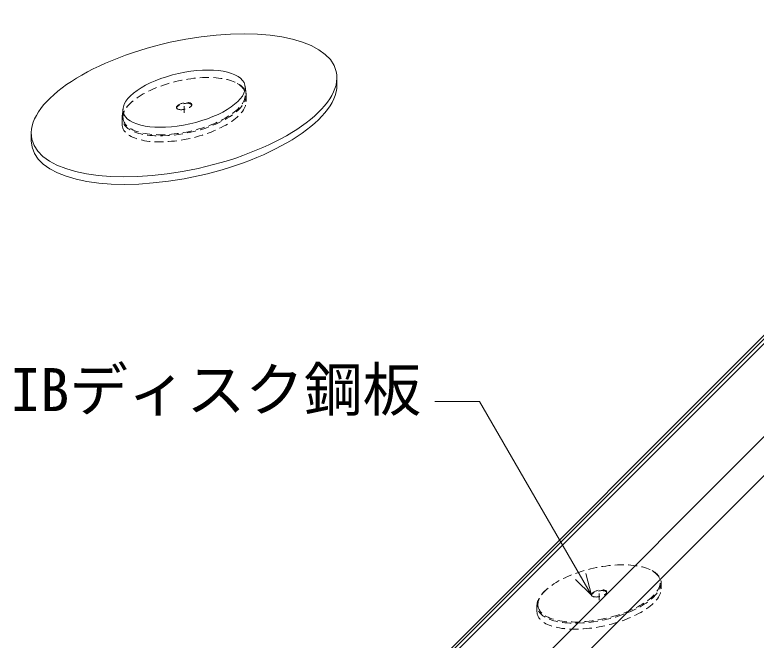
# Model space of a CAD drawing. Units: millimetres, scale not verified. Extents: x -840 to 840, y -594 to 594.
# Drawn here: x 307.6 to 506.5, y 277.8 to 445.5 of the extents above; entities that cross this region are included whole.
import ezdxf
from ezdxf.enums import TextEntityAlignment as Align

# ---------------------------------------------------------------- set-up
doc = ezdxf.new("R2010")
doc.units = ezdxf.units.MM
doc.header["$LTSCALE"] = 2
doc.linetypes.add('CHAIN1', pattern=[8, 5, -1, 1, -1])
doc.linetypes.add('DASHED1', pattern=[1.8, 1.2, -0.6])
for name, color, linetype, lineweight in [('0-2_タイトル文字', 5, 'Continuous', 9), ('0-8_寸法線', 7, 'Continuous', 9), ('0-9_基準線(IBｼｰﾄ)', 7, 'Continuous', 9), ('0-A_IBリキッド', 7, 'Continuous', 9), ('0-B_部材(積層鋼板)', 7, 'Continuous', 9), ('0-D_中心線', 2, 'CHAIN1', 9), ('1-0_増張りシート', 7, 'Continuous', 9)]:
    doc.layers.add(name, color=color, linetype=linetype, lineweight=lineweight)
doc.styles.add('ＭＳ ゴシック', font='')
doc.styles.get('ＭＳ ゴシック').set_extended_font_data('MS Gothic')

msp = doc.modelspace()

# ---------------------------------------------------------------- linework, layer by layer
at = {"layer": '0-8_寸法線'}
for points in [[(462.293, 289.879), (432.294, 341.84), (420.294, 341.84)], [(458.05, 294.121), (462.293, 289.879), (460.74, 295.674)]]:
    msp.add_lwpolyline(points, dxfattribs=at)
at = {"layer": '0-9_基準線(IBｼｰﾄ)'}
for p, q in [((373.388, 222.225), (596.69, 445.527)), ((398.401, 222.225), (621.704, 445.527)), ((404.983, 218.425), (632.086, 445.527)), ((339.186, 190.14), (567.555, 418.51))]:
    msp.add_line(p, q, dxfattribs=at)
at = {"layer": '0-A_IBリキッド'}
msp.add_line((371.295, 221.358), (595.464, 445.527), dxfattribs=at)
at = {"layer": '0-B_部材(積層鋼板)', "color": 134, "linetype": 'DASHED1'}
for p, q in [((369.675, 423.876), (369.675, 422.276)), ((336.37, 417.81), (336.37, 416.21)), ((480.982, 293.182), (480.982, 291.582)), ((447.677, 287.117), (447.677, 285.517))]:
    msp.add_line(p, q, dxfattribs=at)
for centre, major_axis in [((353.023, 421.043), (-16.328, -3.62)), ((353.023, 421.043), (-2.041, -0.452)), ((464.329, 290.35), (-16.328, -3.62)), ((464.329, 290.35), (-2.041, -0.452))]:
    msp.add_ellipse(centre, major_axis=major_axis, ratio=0.414214, dxfattribs=at)
for centre, major_axis, start_param, end_param in [((353.023, 420.843), (-16.583, -3.676), 5.5951713, 9.9296477), ((353.023, 419.243), (-16.583, -3.676), 6.1916132, 9.3332058), ((353.023, 420.843), (-2.041, -0.452), 3.1634857, 6.078148), ((464.329, 290.15), (-16.583, -3.676), 5.5951713, 9.9296477), ((464.329, 288.55), (-16.583, -3.676), 6.1916132, 9.3332058), ((464.329, 290.15), (-2.041, -0.452), 3.1634857, 6.078148)]:
    msp.add_ellipse(centre, major_axis=major_axis, ratio=0.414214, start_param=start_param, end_param=end_param, dxfattribs=at)
at = {"layer": '0-D_中心線'}
for p, q in [((353.023, 419.243), (353.023, 421.043)), ((464.329, 288.55), (464.329, 290.35))]:
    msp.add_line(p, q, dxfattribs=at)
at = {"layer": '1-0_増張りシート'}
for p, q in [((394.014, 426.708), (394.014, 428.708)), ((394.014, 426.708), (394.014, 428.708)), ((312.032, 411.778), (312.032, 413.778)), ((312.032, 411.778), (312.032, 413.778))]:
    msp.add_line(p, q, dxfattribs=at)
at = {"layer": '1-0_増張りシート', "color": 134}
for p, q in [((369.394, 426.415), (369.675, 424.276)), ((336.652, 420.452), (336.37, 418.21))]:
    msp.add_line(p, q, dxfattribs=at)
at = {"layer": '1-0_増張りシート'}
msp.add_ellipse((353.023, 421.243), major_axis=(-40.819, -9.049), ratio=0.414214, dxfattribs=at)
at = {"layer": '1-0_増張りシート', "color": 134}
msp.add_ellipse((353.023, 423.043), major_axis=(-16.328, -3.62), ratio=0.414214, dxfattribs=at)
at = {"layer": '1-0_増張りシート'}
msp.add_ellipse((353.023, 419.243), major_axis=(-40.819, -9.049), ratio=0.414214, start_param=6.1916132, end_param=9.3332058, dxfattribs=at)

# ---------------------------------------------------------------- texts
at = {"layer": '0-2_タイトル文字', "color": 7, "style": 'ＭＳ ゴシック'}
msp.add_text('IBディスク鋼板', height=11.54, dxfattribs=at).set_placement((306.512, 335.781), align=Align.BOTTOM_LEFT)

doc.saveas('drawing.dxf')
